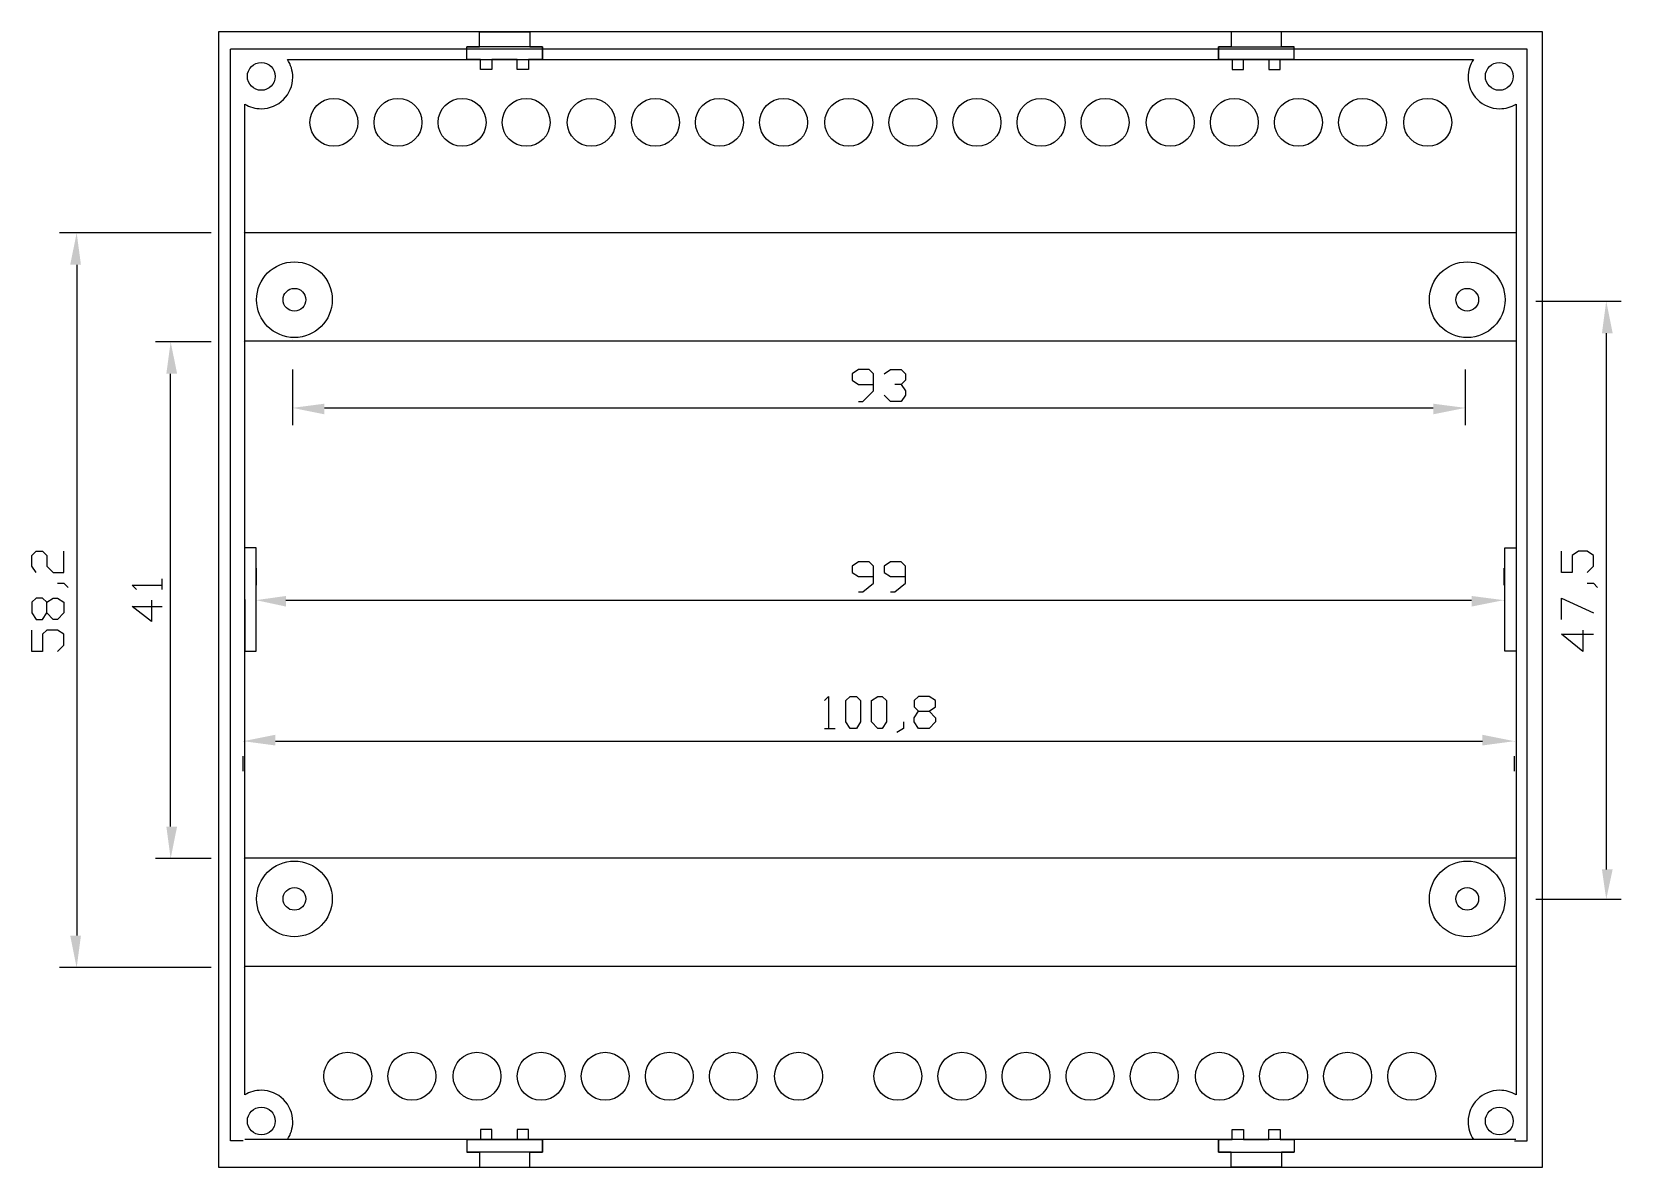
# Model space of a CAD drawing. Extents: x -39 to 253, y 29 to 251.
# Drawn here: x -35.3 to 90.7, y 151.2 to 241.2 of the extents above; entities that cross this region are included whole.
import ezdxf

# ---------------------------------------------------------------- set-up
doc = ezdxf.new("R2010")
doc.units = 0
doc.header["$MEASUREMENT"] = 0
doc.layers.add('LIVELLO_1', color=160, linetype='Continuous')

# ---------------------------------------------------------------- blocks, each defined once
blk = doc.blocks.new('AI9-BLK3')
at = {"layer": 'LIVELLO_1'}
for points in [[(-140.04, 75.86), (-139.19, 75.86), (-139.53, 78.4)], [(-18.63, 70.44), (-17.78, 70.44), (-18.29, 72.98)], [(-132.42, 67.23), (-131.57, 67.23), (-132.08, 69.77)], [(-119.89, 64.85), (-119.89, 64.01), (-122.43, 64.52)], [(-32, 64.85), (-32, 64.01), (-29.46, 64.52)], [(-122.94, 49.61), (-122.94, 48.77), (-125.31, 49.28)], [(-28.96, 49.61), (-28.96, 48.77), (-26.42, 49.28)], [(-123.78, 38.61), (-123.78, 37.76), (-126.32, 38.1)], [(-28.11, 38.61), (-28.11, 37.76), (-25.57, 38.1)], [(-132.42, 31.33), (-131.57, 31.33), (-132.08, 28.79)], [(-18.63, 27.94), (-17.78, 27.94), (-18.29, 25.57)], [(-140.04, 22.69), (-139.19, 22.69), (-139.53, 20.15)]]:
    blk.add_hatch(color=7, dxfattribs=at).paths.add_polyline_path(points)
blk = doc.blocks.new('AI9-BLK2')
at = {"layer": 'LIVELLO_1', "color": 7}
for p, q in [((-121.6, 98.96), (-27.58, 98.96)), ((-124.97, 16.9), (-124.97, 95.42)), ((-24.21, 95.42), (-24.21, 16.9)), ((-127.63, 85.23), (-139.66, 85.23)), ((-125.09, 85.23), (-125.09, 85.23)), ((-138.3, 82.69), (-138.3, 29.52)), ((-25.19, 79.81), (-25.19, 79.81)), ((-22.65, 79.81), (-15.87, 79.81)), ((-17.06, 77.27), (-17.06, 34.77)), ((-127.63, 76.59), (-132.04, 76.59)), ((-130.85, 76.59), (-130.85, 76.59)), ((-125.09, 76.59), (-125.09, 76.59)), ((-121.2, 76.76), (-121.2, 76.76)), ((-28.23, 76.76), (-28.23, 76.76)), ((-121.2, 74.39), (-121.2, 69.99)), ((-28.23, 74.39), (-28.23, 69.99)), ((-130.85, 38.16), (-130.85, 74.05)), ((-118.66, 71.34), (-30.77, 71.34)), ((-28.23, 71.34), (-28.23, 71.34)), ((-124.08, 58.64), (-124.08, 57.29)), ((-25.19, 58.64), (-25.19, 57.29)), ((-131.53, 56.95), (-131.53, 57.8)), ((-124.08, 56.1), (-124.08, 56.1)), ((-121.71, 56.1), (-27.73, 56.1)), ((-25.19, 56.1), (-25.19, 56.1)), ((-79.03, 45.94), (-78.19, 45.94)), ((-125.09, 44.93), (-125.09, 44.93)), ((-122.55, 44.93), (-26.88, 44.93)), ((-24.34, 44.93), (-24.34, 44.93)), ((-125.09, 42.56), (-125.09, 43.74)), ((-24.34, 42.56), (-24.34, 43.74)), ((-127.63, 35.62), (-132.04, 35.62)), ((-125.09, 35.62), (-125.09, 35.62)), ((-25.19, 32.4), (-25.19, 32.4)), ((-22.65, 32.4), (-15.87, 32.4)), ((-17.06, 32.4), (-17.06, 32.4)), ((-127.63, 26.98), (-139.66, 26.98)), ((-138.3, 26.98), (-138.3, 26.98)), ((-125.09, 26.98), (-125.09, 26.98)), ((-24.22, 13.36), (-124.97, 13.36))]:
    blk.add_line(p, q, dxfattribs=at)
for points in [[(-127.07, 11.16), (-22.11, 11.16), (-22.11, 101.16), (-127.07, 101.16)], [(-24.21, 27.06), (-124.97, 27.06), (-124.97, 85.26), (-24.21, 85.26)], [(-124.97, 76.66), (-24.21, 76.66), (-24.21, 35.66), (-124.97, 35.66)], [(-77, 45.94), (-77.34, 46.45), (-77.34, 48.15), (-77, 48.48), (-76.49, 48.48), (-76.16, 48.15), (-76.16, 46.45), (-76.49, 45.94)], [(-74.8, 45.94), (-75.31, 46.45), (-75.31, 48.15), (-74.8, 48.48), (-74.46, 48.48), (-74.12, 48.15), (-74.12, 46.45), (-74.46, 45.94)]]:
    blk.add_lwpolyline(points, close=True, dxfattribs=at)
for points in [[(-107.38, 98.96), (-107.38, 99.96), (-106.38, 99.96), (-106.38, 101.16), (-102.38, 101.16), (-102.38, 99.96), (-101.38, 99.96), (-101.38, 98.96), (-102.48, 98.96), (-102.48, 98.16), (-103.38, 98.16), (-103.38, 98.96), (-105.38, 98.96), (-105.38, 98.16), (-106.28, 98.16), (-106.28, 98.96), (-107.38, 98.96), (-101.38, 98.96), (-101.38, 99.96), (-107.38, 99.96)], [(-41.8, 98.96), (-41.8, 99.96), (-42.8, 99.96), (-42.8, 101.16), (-46.8, 101.16), (-46.8, 99.96), (-47.8, 99.96), (-47.8, 98.96), (-46.7, 98.96), (-46.7, 98.16), (-45.8, 98.16), (-45.8, 98.96), (-43.8, 98.96), (-43.8, 98.16), (-42.9, 98.16), (-42.9, 98.96), (-41.8, 98.96), (-47.8, 98.96), (-47.8, 99.96), (-41.8, 99.96)], [(-125.09, 13.26), (-126.11, 13.26), (-126.11, 99.79)], [(-24.34, 13.26), (-23.32, 13.26), (-23.32, 99.79), (-126.11, 99.79)], [(-76.33, 71.85), (-75.99, 71.85), (-75.14, 72.7), (-75.14, 74.05), (-75.48, 74.39), (-76.33, 74.39), (-76.83, 74.05), (-76.83, 73.55), (-76.33, 73.21), (-75.14, 73.21)], [(-74.29, 74.05), (-73.79, 74.39), (-72.94, 74.39), (-72.6, 74.05), (-72.6, 73.55), (-72.94, 73.21), (-73.45, 73.21)], [(-72.94, 73.21), (-72.6, 72.7), (-72.6, 72.36), (-72.94, 71.85), (-73.79, 71.85), (-74.29, 72.36)], [(-141.52, 58.31), (-141.86, 58.81), (-141.86, 59.66), (-141.52, 60), (-141.01, 60), (-140.67, 59.66), (-140.67, 58.81), (-140.16, 58.31), (-139.32, 58.31), (-139.32, 60)], [(-124.97, 56.16), (-124.97, 52.06), (-124.07, 52.06), (-124.07, 60.26), (-124.97, 60.26)], [(-24.21, 56.16), (-24.21, 52.06), (-25.11, 52.06), (-25.11, 60.26), (-24.21, 60.26)], [(-18.58, 58.31), (-18.07, 58.81), (-18.07, 59.66), (-18.58, 60), (-19.26, 60), (-19.77, 59.66), (-19.77, 58.31), (-20.61, 58.31), (-20.61, 60)], [(-76.33, 56.78), (-75.99, 56.78), (-75.14, 57.46), (-75.14, 58.81), (-75.48, 59.15), (-76.33, 59.15), (-76.83, 58.81), (-76.83, 58.31), (-76.33, 57.97), (-75.14, 57.97)], [(-73.79, 56.78), (-73.45, 56.78), (-72.6, 57.46), (-72.6, 58.81), (-72.94, 59.15), (-73.79, 59.15), (-74.29, 58.81), (-74.29, 58.31), (-73.79, 57.97), (-72.6, 57.97)], [(-139.83, 57.46), (-139.32, 57.46), (-138.98, 57.12)], [(-133.56, 56.95), (-133.9, 57.29), (-131.53, 57.29)], [(-18.58, 57.46), (-18.07, 57.46), (-17.74, 57.12)], [(-139.32, 55.09), (-139.83, 54.58), (-140.16, 54.58), (-140.67, 55.09), (-140.67, 55.94), (-141.01, 56.27), (-141.52, 56.27), (-141.86, 55.94), (-141.86, 55.09), (-141.52, 54.58), (-141.01, 54.58), (-140.67, 55.09)], [(-140.67, 55.94), (-140.16, 56.27), (-139.83, 56.27), (-139.32, 55.94), (-139.32, 55.09)], [(-132.37, 56.1), (-132.37, 54.41), (-133.9, 55.6), (-131.53, 55.6)], [(-20.61, 54.58), (-20.61, 56.27), (-18.07, 55.09)], [(-139.83, 52.04), (-139.32, 52.55), (-139.32, 53.4), (-139.83, 53.73), (-140.67, 53.73), (-141.01, 53.4), (-141.01, 52.04), (-141.86, 52.04), (-141.86, 53.73)], [(-18.92, 53.73), (-18.92, 52.04), (-20.61, 53.4), (-18.07, 53.4)], [(-79.03, 48.15), (-78.7, 48.48), (-78.7, 45.94)], [(-71.58, 45.94), (-71.92, 46.45), (-71.92, 46.79), (-71.58, 47.3), (-70.74, 47.3), (-70.23, 47.64), (-70.23, 48.15), (-70.74, 48.48), (-71.58, 48.48), (-71.92, 48.15), (-71.92, 47.64), (-71.58, 47.3)], [(-70.74, 47.3), (-70.23, 46.79), (-70.23, 46.45), (-70.74, 45.94), (-71.58, 45.94)], [(-72.77, 46.45), (-72.77, 45.94), (-73.28, 45.61)], [(-107.38, 13.36), (-107.38, 12.36), (-106.38, 12.36), (-106.38, 11.16), (-102.38, 11.16), (-102.38, 12.36), (-101.38, 12.36), (-101.38, 13.36), (-102.48, 13.36), (-102.48, 14.16), (-103.38, 14.16), (-103.38, 13.36), (-105.38, 13.36), (-105.38, 14.16), (-106.28, 14.16), (-106.28, 13.36), (-107.38, 13.36), (-101.38, 13.36), (-101.38, 12.36), (-107.38, 12.36)], [(-41.8, 13.36), (-41.8, 12.36), (-42.8, 12.36), (-42.8, 11.16), (-46.8, 11.16), (-46.8, 12.36), (-47.8, 12.36), (-47.8, 13.36), (-46.7, 13.36), (-46.7, 14.16), (-45.8, 14.16), (-45.8, 13.36), (-43.8, 13.36), (-43.8, 14.16), (-42.9, 14.16), (-42.9, 13.36), (-41.8, 13.36), (-47.8, 13.36), (-47.8, 12.36), (-41.8, 12.36)]]:
    blk.add_lwpolyline(points, dxfattribs=at)
for points, knots in [([(-124.97, 95.42), (-124.58, 95.18), (-124.13, 95.06), (-123.67, 95.06), (-122.29, 95.06), (-121.17, 96.18), (-121.17, 97.56), (-121.17, 98.06), (-121.32, 98.55), (-121.6, 98.96)], [0, 0, 0, 0, 1, 1, 1, 2, 2, 2, 3, 3, 3, 3]), ([(-122.57, 97.62), (-122.57, 98.23), (-123.06, 98.72), (-123.67, 98.72), (-124.27, 98.72), (-124.77, 98.23), (-124.77, 97.62), (-124.77, 97.01), (-124.27, 96.52), (-123.67, 96.52), (-123.06, 96.52), (-122.57, 97.01), (-122.57, 97.62)], [0, 0, 0, 0, 1, 1, 1, 2, 2, 2, 3, 3, 3, 4, 4, 4, 4]), ([(-27.58, 98.96), (-27.86, 98.55), (-28.01, 98.06), (-28.01, 97.56), (-28.01, 96.18), (-26.89, 95.06), (-25.51, 95.06), (-25.05, 95.06), (-24.6, 95.18), (-24.21, 95.42)], [0, 0, 0, 0, 1, 1, 1, 2, 2, 2, 3, 3, 3, 3]), ([(-24.44, 97.62), (-24.44, 98.23), (-24.93, 98.72), (-25.54, 98.72), (-26.15, 98.72), (-26.64, 98.23), (-26.64, 97.62), (-26.64, 97.01), (-26.15, 96.52), (-25.54, 96.52), (-24.93, 96.52), (-24.44, 97.01), (-24.44, 97.62)], [0, 0, 0, 0, 1, 1, 1, 2, 2, 2, 3, 3, 3, 4, 4, 4, 4]), ([(-116.01, 93.98), (-116.01, 95.03), (-116.86, 95.88), (-117.91, 95.88), (-118.96, 95.88), (-119.81, 95.03), (-119.81, 93.98), (-119.81, 92.93), (-118.96, 92.08), (-117.91, 92.08), (-116.86, 92.08), (-116.01, 92.93), (-116.01, 93.98)], [0, 0, 0, 0, 1, 1, 1, 2, 2, 2, 3, 3, 3, 4, 4, 4, 4]), ([(-110.93, 93.98), (-110.93, 95.03), (-111.78, 95.88), (-112.83, 95.88), (-113.88, 95.88), (-114.73, 95.03), (-114.73, 93.98), (-114.73, 92.93), (-113.88, 92.08), (-112.83, 92.08), (-111.78, 92.08), (-110.93, 92.93), (-110.93, 93.98)], [0, 0, 0, 0, 1, 1, 1, 2, 2, 2, 3, 3, 3, 4, 4, 4, 4]), ([(-105.85, 93.98), (-105.85, 95.03), (-106.7, 95.88), (-107.75, 95.88), (-108.8, 95.88), (-109.65, 95.03), (-109.65, 93.98), (-109.65, 92.93), (-108.8, 92.08), (-107.75, 92.08), (-106.7, 92.08), (-105.85, 92.93), (-105.85, 93.98)], [0, 0, 0, 0, 1, 1, 1, 2, 2, 2, 3, 3, 3, 4, 4, 4, 4]), ([(-100.77, 93.98), (-100.77, 95.03), (-101.62, 95.88), (-102.67, 95.88), (-103.72, 95.88), (-104.57, 95.03), (-104.57, 93.98), (-104.57, 92.93), (-103.72, 92.08), (-102.67, 92.08), (-101.62, 92.08), (-100.77, 92.93), (-100.77, 93.98)], [0, 0, 0, 0, 1, 1, 1, 2, 2, 2, 3, 3, 3, 4, 4, 4, 4]), ([(-95.61, 93.98), (-95.61, 95.03), (-96.46, 95.88), (-97.51, 95.88), (-98.55, 95.88), (-99.41, 95.03), (-99.41, 93.98), (-99.41, 92.93), (-98.55, 92.08), (-97.51, 92.08), (-96.46, 92.08), (-95.61, 92.93), (-95.61, 93.98)], [0, 0, 0, 0, 1, 1, 1, 2, 2, 2, 3, 3, 3, 4, 4, 4, 4]), ([(-90.53, 93.98), (-90.53, 95.03), (-91.38, 95.88), (-92.43, 95.88), (-93.47, 95.88), (-94.32, 95.03), (-94.32, 93.98), (-94.32, 92.93), (-93.47, 92.08), (-92.43, 92.08), (-91.38, 92.08), (-90.53, 92.93), (-90.53, 93.98)], [0, 0, 0, 0, 1, 1, 1, 2, 2, 2, 3, 3, 3, 4, 4, 4, 4]), ([(-85.45, 93.98), (-85.45, 95.03), (-86.3, 95.88), (-87.35, 95.88), (-88.39, 95.88), (-89.25, 95.03), (-89.25, 93.98), (-89.25, 92.93), (-88.39, 92.08), (-87.35, 92.08), (-86.3, 92.08), (-85.45, 92.93), (-85.45, 93.98)], [0, 0, 0, 0, 1, 1, 1, 2, 2, 2, 3, 3, 3, 4, 4, 4, 4]), ([(-80.37, 93.98), (-80.37, 95.03), (-81.22, 95.88), (-82.27, 95.88), (-83.31, 95.88), (-84.17, 95.03), (-84.17, 93.98), (-84.17, 92.93), (-83.31, 92.08), (-82.27, 92.08), (-81.22, 92.08), (-80.37, 92.93), (-80.37, 93.98)], [0, 0, 0, 0, 1, 1, 1, 2, 2, 2, 3, 3, 3, 4, 4, 4, 4]), ([(-75.2, 93.98), (-75.2, 95.03), (-76.05, 95.88), (-77.1, 95.88), (-78.15, 95.88), (-79, 95.03), (-79, 93.98), (-79, 92.93), (-78.15, 92.08), (-77.1, 92.08), (-76.05, 92.08), (-75.2, 92.93), (-75.2, 93.98)], [0, 0, 0, 0, 1, 1, 1, 2, 2, 2, 3, 3, 3, 4, 4, 4, 4]), ([(-70.12, 93.98), (-70.12, 95.03), (-70.97, 95.88), (-72.02, 95.88), (-73.07, 95.88), (-73.92, 95.03), (-73.92, 93.98), (-73.92, 92.93), (-73.07, 92.08), (-72.02, 92.08), (-70.97, 92.08), (-70.12, 92.93), (-70.12, 93.98)], [0, 0, 0, 0, 1, 1, 1, 2, 2, 2, 3, 3, 3, 4, 4, 4, 4]), ([(-65.04, 93.98), (-65.04, 95.03), (-65.89, 95.88), (-66.94, 95.88), (-67.99, 95.88), (-68.84, 95.03), (-68.84, 93.98), (-68.84, 92.93), (-67.99, 92.08), (-66.94, 92.08), (-65.89, 92.08), (-65.04, 92.93), (-65.04, 93.98)], [0, 0, 0, 0, 1, 1, 1, 2, 2, 2, 3, 3, 3, 4, 4, 4, 4]), ([(-59.96, 93.98), (-59.96, 95.03), (-60.81, 95.88), (-61.86, 95.88), (-62.91, 95.88), (-63.76, 95.03), (-63.76, 93.98), (-63.76, 92.93), (-62.91, 92.08), (-61.86, 92.08), (-60.81, 92.08), (-59.96, 92.93), (-59.96, 93.98)], [0, 0, 0, 0, 1, 1, 1, 2, 2, 2, 3, 3, 3, 4, 4, 4, 4]), ([(-54.88, 93.98), (-54.88, 95.03), (-55.73, 95.88), (-56.78, 95.88), (-57.83, 95.88), (-58.68, 95.03), (-58.68, 93.98), (-58.68, 92.93), (-57.83, 92.08), (-56.78, 92.08), (-55.73, 92.08), (-54.88, 92.93), (-54.88, 93.98)], [0, 0, 0, 0, 1, 1, 1, 2, 2, 2, 3, 3, 3, 4, 4, 4, 4]), ([(-49.72, 93.98), (-49.72, 95.03), (-50.57, 95.88), (-51.62, 95.88), (-52.66, 95.88), (-53.52, 95.03), (-53.52, 93.98), (-53.52, 92.93), (-52.66, 92.08), (-51.62, 92.08), (-50.57, 92.08), (-49.72, 92.93), (-49.72, 93.98)], [0, 0, 0, 0, 1, 1, 1, 2, 2, 2, 3, 3, 3, 4, 4, 4, 4]), ([(-44.64, 93.98), (-44.64, 95.03), (-45.49, 95.88), (-46.54, 95.88), (-47.59, 95.88), (-48.44, 95.03), (-48.44, 93.98), (-48.44, 92.93), (-47.59, 92.08), (-46.54, 92.08), (-45.49, 92.08), (-44.64, 92.93), (-44.64, 93.98)], [0, 0, 0, 0, 1, 1, 1, 2, 2, 2, 3, 3, 3, 4, 4, 4, 4]), ([(-39.56, 93.98), (-39.56, 95.03), (-40.41, 95.88), (-41.46, 95.88), (-42.5, 95.88), (-43.36, 95.03), (-43.36, 93.98), (-43.36, 92.93), (-42.5, 92.08), (-41.46, 92.08), (-40.41, 92.08), (-39.56, 92.93), (-39.56, 93.98)], [0, 0, 0, 0, 1, 1, 1, 2, 2, 2, 3, 3, 3, 4, 4, 4, 4]), ([(-34.48, 93.98), (-34.48, 95.03), (-35.33, 95.88), (-36.38, 95.88), (-37.43, 95.88), (-38.28, 95.03), (-38.28, 93.98), (-38.28, 92.93), (-37.43, 92.08), (-36.38, 92.08), (-35.33, 92.08), (-34.48, 92.93), (-34.48, 93.98)], [0, 0, 0, 0, 1, 1, 1, 2, 2, 2, 3, 3, 3, 4, 4, 4, 4]), ([(-29.31, 93.98), (-29.31, 95.03), (-30.16, 95.88), (-31.21, 95.88), (-32.26, 95.88), (-33.11, 95.03), (-33.11, 93.98), (-33.11, 92.93), (-32.26, 92.08), (-31.21, 92.08), (-30.16, 92.08), (-29.31, 92.93), (-29.31, 93.98)], [0, 0, 0, 0, 1, 1, 1, 2, 2, 2, 3, 3, 3, 4, 4, 4, 4]), ([(-118.04, 79.92), (-118.04, 81.58), (-119.39, 82.92), (-121.04, 82.92), (-122.7, 82.92), (-124.04, 81.58), (-124.04, 79.92), (-124.04, 78.27), (-122.7, 76.92), (-121.04, 76.92), (-119.39, 76.92), (-118.04, 78.27), (-118.04, 79.92)], [0, 0, 0, 0, 1, 1, 1, 2, 2, 2, 3, 3, 3, 4, 4, 4, 4]), ([(-25.08, 79.92), (-25.08, 81.58), (-26.42, 82.92), (-28.08, 82.92), (-29.73, 82.92), (-31.08, 81.58), (-31.08, 79.92), (-31.08, 78.27), (-29.73, 76.92), (-28.08, 76.92), (-26.42, 76.92), (-25.08, 78.27), (-25.08, 79.92)], [0, 0, 0, 0, 1, 1, 1, 2, 2, 2, 3, 3, 3, 4, 4, 4, 4]), ([(-120.14, 79.92), (-120.14, 80.42), (-120.55, 80.82), (-121.04, 80.82), (-121.54, 80.82), (-121.94, 80.42), (-121.94, 79.92), (-121.94, 79.43), (-121.54, 79.02), (-121.04, 79.02), (-120.55, 79.02), (-120.14, 79.43), (-120.14, 79.92)], [0, 0, 0, 0, 1, 1, 1, 2, 2, 2, 3, 3, 3, 4, 4, 4, 4]), ([(-27.18, 79.92), (-27.18, 80.42), (-27.58, 80.82), (-28.08, 80.82), (-28.58, 80.82), (-28.98, 80.42), (-28.98, 79.92), (-28.98, 79.43), (-28.58, 79.02), (-28.08, 79.02), (-27.58, 79.02), (-27.18, 79.43), (-27.18, 79.92)], [0, 0, 0, 0, 1, 1, 1, 2, 2, 2, 3, 3, 3, 4, 4, 4, 4]), ([(-118.04, 32.43), (-118.04, 34.08), (-119.39, 35.43), (-121.04, 35.43), (-122.7, 35.43), (-124.04, 34.08), (-124.04, 32.43), (-124.04, 30.77), (-122.7, 29.43), (-121.04, 29.43), (-119.39, 29.43), (-118.04, 30.77), (-118.04, 32.43)], [0, 0, 0, 0, 1, 1, 1, 2, 2, 2, 3, 3, 3, 4, 4, 4, 4]), ([(-25.08, 32.43), (-25.08, 34.08), (-26.42, 35.43), (-28.08, 35.43), (-29.73, 35.43), (-31.08, 34.08), (-31.08, 32.43), (-31.08, 30.77), (-29.73, 29.43), (-28.08, 29.43), (-26.42, 29.43), (-25.08, 30.77), (-25.08, 32.43)], [0, 0, 0, 0, 1, 1, 1, 2, 2, 2, 3, 3, 3, 4, 4, 4, 4]), ([(-120.14, 32.43), (-120.14, 32.92), (-120.55, 33.33), (-121.04, 33.33), (-121.54, 33.33), (-121.94, 32.92), (-121.94, 32.43), (-121.94, 31.93), (-121.54, 31.53), (-121.04, 31.53), (-120.55, 31.53), (-120.14, 31.93), (-120.14, 32.43)], [0, 0, 0, 0, 1, 1, 1, 2, 2, 2, 3, 3, 3, 4, 4, 4, 4]), ([(-27.18, 32.43), (-27.18, 32.92), (-27.58, 33.33), (-28.08, 33.33), (-28.58, 33.33), (-28.98, 32.92), (-28.98, 32.43), (-28.98, 31.93), (-28.58, 31.53), (-28.08, 31.53), (-27.58, 31.53), (-27.18, 31.93), (-27.18, 32.43)], [0, 0, 0, 0, 1, 1, 1, 2, 2, 2, 3, 3, 3, 4, 4, 4, 4]), ([(-114.91, 18.37), (-114.91, 19.42), (-115.76, 20.27), (-116.81, 20.27), (-117.86, 20.27), (-118.71, 19.42), (-118.71, 18.37), (-118.71, 17.32), (-117.86, 16.47), (-116.81, 16.47), (-115.76, 16.47), (-114.91, 17.32), (-114.91, 18.37)], [0, 0, 0, 0, 1, 1, 1, 2, 2, 2, 3, 3, 3, 4, 4, 4, 4]), ([(-109.83, 18.37), (-109.83, 19.42), (-110.68, 20.27), (-111.73, 20.27), (-112.78, 20.27), (-113.63, 19.42), (-113.63, 18.37), (-113.63, 17.32), (-112.78, 16.47), (-111.73, 16.47), (-110.68, 16.47), (-109.83, 17.32), (-109.83, 18.37)], [0, 0, 0, 0, 1, 1, 1, 2, 2, 2, 3, 3, 3, 4, 4, 4, 4]), ([(-104.67, 18.37), (-104.67, 19.42), (-105.52, 20.27), (-106.57, 20.27), (-107.61, 20.27), (-108.46, 19.42), (-108.46, 18.37), (-108.46, 17.32), (-107.61, 16.47), (-106.57, 16.47), (-105.52, 16.47), (-104.67, 17.32), (-104.67, 18.37)], [0, 0, 0, 0, 1, 1, 1, 2, 2, 2, 3, 3, 3, 4, 4, 4, 4]), ([(-99.59, 18.37), (-99.59, 19.42), (-100.44, 20.27), (-101.49, 20.27), (-102.53, 20.27), (-103.38, 19.42), (-103.38, 18.37), (-103.38, 17.32), (-102.53, 16.47), (-101.49, 16.47), (-100.44, 16.47), (-99.59, 17.32), (-99.59, 18.37)], [0, 0, 0, 0, 1, 1, 1, 2, 2, 2, 3, 3, 3, 4, 4, 4, 4]), ([(-94.51, 18.37), (-94.51, 19.42), (-95.36, 20.27), (-96.41, 20.27), (-97.45, 20.27), (-98.3, 19.42), (-98.3, 18.37), (-98.3, 17.32), (-97.45, 16.47), (-96.41, 16.47), (-95.36, 16.47), (-94.51, 17.32), (-94.51, 18.37)], [0, 0, 0, 0, 1, 1, 1, 2, 2, 2, 3, 3, 3, 4, 4, 4, 4]), ([(-89.43, 18.37), (-89.43, 19.42), (-90.28, 20.27), (-91.33, 20.27), (-92.37, 20.27), (-93.22, 19.42), (-93.22, 18.37), (-93.22, 17.32), (-92.37, 16.47), (-91.33, 16.47), (-90.28, 16.47), (-89.43, 17.32), (-89.43, 18.37)], [0, 0, 0, 0, 1, 1, 1, 2, 2, 2, 3, 3, 3, 4, 4, 4, 4]), ([(-84.35, 18.37), (-84.35, 19.42), (-85.2, 20.27), (-86.25, 20.27), (-87.29, 20.27), (-88.14, 19.42), (-88.14, 18.37), (-88.14, 17.32), (-87.29, 16.47), (-86.25, 16.47), (-85.2, 16.47), (-84.35, 17.32), (-84.35, 18.37)], [0, 0, 0, 0, 1, 1, 1, 2, 2, 2, 3, 3, 3, 4, 4, 4, 4]), ([(-79.18, 18.37), (-79.18, 19.42), (-80.03, 20.27), (-81.08, 20.27), (-82.13, 20.27), (-82.98, 19.42), (-82.98, 18.37), (-82.98, 17.32), (-82.13, 16.47), (-81.08, 16.47), (-80.03, 16.47), (-79.18, 17.32), (-79.18, 18.37)], [0, 0, 0, 0, 1, 1, 1, 2, 2, 2, 3, 3, 3, 4, 4, 4, 4]), ([(-71.31, 18.37), (-71.31, 19.42), (-72.16, 20.27), (-73.21, 20.27), (-74.25, 20.27), (-75.11, 19.42), (-75.11, 18.37), (-75.11, 17.32), (-74.25, 16.47), (-73.21, 16.47), (-72.16, 16.47), (-71.31, 17.32), (-71.31, 18.37)], [0, 0, 0, 0, 1, 1, 1, 2, 2, 2, 3, 3, 3, 4, 4, 4, 4]), ([(-66.23, 18.37), (-66.23, 19.42), (-67.08, 20.27), (-68.13, 20.27), (-69.18, 20.27), (-70.03, 19.42), (-70.03, 18.37), (-70.03, 17.32), (-69.18, 16.47), (-68.13, 16.47), (-67.08, 16.47), (-66.23, 17.32), (-66.23, 18.37)], [0, 0, 0, 0, 1, 1, 1, 2, 2, 2, 3, 3, 3, 4, 4, 4, 4]), ([(-61.15, 18.37), (-61.15, 19.42), (-62, 20.27), (-63.05, 20.27), (-64.09, 20.27), (-64.95, 19.42), (-64.95, 18.37), (-64.95, 17.32), (-64.09, 16.47), (-63.05, 16.47), (-62, 16.47), (-61.15, 17.32), (-61.15, 18.37)], [0, 0, 0, 0, 1, 1, 1, 2, 2, 2, 3, 3, 3, 4, 4, 4, 4]), ([(-56.07, 18.37), (-56.07, 19.42), (-56.92, 20.27), (-57.97, 20.27), (-59.01, 20.27), (-59.87, 19.42), (-59.87, 18.37), (-59.87, 17.32), (-59.01, 16.47), (-57.97, 16.47), (-56.92, 16.47), (-56.07, 17.32), (-56.07, 18.37)], [0, 0, 0, 0, 1, 1, 1, 2, 2, 2, 3, 3, 3, 4, 4, 4, 4]), ([(-50.99, 18.37), (-50.99, 19.42), (-51.84, 20.27), (-52.89, 20.27), (-53.94, 20.27), (-54.79, 19.42), (-54.79, 18.37), (-54.79, 17.32), (-53.94, 16.47), (-52.89, 16.47), (-51.84, 16.47), (-50.99, 17.32), (-50.99, 18.37)], [0, 0, 0, 0, 1, 1, 1, 2, 2, 2, 3, 3, 3, 4, 4, 4, 4]), ([(-45.82, 18.37), (-45.82, 19.42), (-46.67, 20.27), (-47.72, 20.27), (-48.77, 20.27), (-49.62, 19.42), (-49.62, 18.37), (-49.62, 17.32), (-48.77, 16.47), (-47.72, 16.47), (-46.67, 16.47), (-45.82, 17.32), (-45.82, 18.37)], [0, 0, 0, 0, 1, 1, 1, 2, 2, 2, 3, 3, 3, 4, 4, 4, 4]), ([(-40.74, 18.37), (-40.74, 19.42), (-41.59, 20.27), (-42.64, 20.27), (-43.69, 20.27), (-44.54, 19.42), (-44.54, 18.37), (-44.54, 17.32), (-43.69, 16.47), (-42.64, 16.47), (-41.59, 16.47), (-40.74, 17.32), (-40.74, 18.37)], [0, 0, 0, 0, 1, 1, 1, 2, 2, 2, 3, 3, 3, 4, 4, 4, 4]), ([(-35.66, 18.37), (-35.66, 19.42), (-36.51, 20.27), (-37.56, 20.27), (-38.61, 20.27), (-39.46, 19.42), (-39.46, 18.37), (-39.46, 17.32), (-38.61, 16.47), (-37.56, 16.47), (-36.51, 16.47), (-35.66, 17.32), (-35.66, 18.37)], [0, 0, 0, 0, 1, 1, 1, 2, 2, 2, 3, 3, 3, 4, 4, 4, 4]), ([(-30.58, 18.37), (-30.58, 19.42), (-31.43, 20.27), (-32.48, 20.27), (-33.53, 20.27), (-34.38, 19.42), (-34.38, 18.37), (-34.38, 17.32), (-33.53, 16.47), (-32.48, 16.47), (-31.43, 16.47), (-30.58, 17.32), (-30.58, 18.37)], [0, 0, 0, 0, 1, 1, 1, 2, 2, 2, 3, 3, 3, 4, 4, 4, 4]), ([(-121.6, 13.36), (-121.32, 13.77), (-121.17, 14.26), (-121.17, 14.76), (-121.17, 16.14), (-122.29, 17.26), (-123.67, 17.26), (-124.13, 17.26), (-124.58, 17.13), (-124.97, 16.9)], [0, 0, 0, 0, 1, 1, 1, 2, 2, 2, 3, 3, 3, 3]), ([(-24.21, 16.9), (-24.6, 17.13), (-25.05, 17.26), (-25.51, 17.26), (-26.89, 17.26), (-28.01, 16.14), (-28.01, 14.76), (-28.01, 14.26), (-27.86, 13.77), (-27.58, 13.36)], [0, 0, 0, 0, 1, 1, 1, 2, 2, 2, 3, 3, 3, 3]), ([(-122.57, 14.82), (-122.57, 15.42), (-123.06, 15.92), (-123.67, 15.92), (-124.27, 15.92), (-124.77, 15.42), (-124.77, 14.82), (-124.77, 14.21), (-124.27, 13.72), (-123.67, 13.72), (-123.06, 13.72), (-122.57, 14.21), (-122.57, 14.82)], [0, 0, 0, 0, 1, 1, 1, 2, 2, 2, 3, 3, 3, 4, 4, 4, 4]), ([(-24.44, 14.82), (-24.44, 15.42), (-24.93, 15.92), (-25.54, 15.92), (-26.15, 15.92), (-26.64, 15.42), (-26.64, 14.82), (-26.64, 14.21), (-26.15, 13.72), (-25.54, 13.72), (-24.93, 13.72), (-24.44, 14.21), (-24.44, 14.82)], [0, 0, 0, 0, 1, 1, 1, 2, 2, 2, 3, 3, 3, 4, 4, 4, 4])]:
    blk.add_open_spline(points, degree=3, knots=knots, dxfattribs=at)
blk = doc.blocks.new('AI9-BLK1')
at = {"layer": 'LIVELLO_1', "color": 7}
for name, p in [('AI9-BLK2', (0, 0)), ('AI9-BLK3', (1.229382, 6.82861))]:
    blk.add_blockref(name, p, dxfattribs=at)

msp = doc.modelspace()

# ---------------------------------------------------------------- block references
at = {"layer": 'LIVELLO_1', "color": 7}
msp.add_blockref('AI9-BLK1', (106.582986, 140.047007), dxfattribs=at)

doc.saveas('drawing.dxf')
